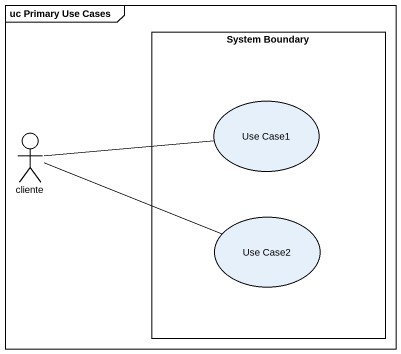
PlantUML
@startuml
mainframe uc Primary Use Cases
rectangle "System Boundary" as System_Boundary {
  usecase "Use Case1" as Use_Case1
  usecase "Use Case2" as Use_Case2
}
actor cliente
cliente -right- Use_Case1
cliente -right- Use_Case2
@enduml
